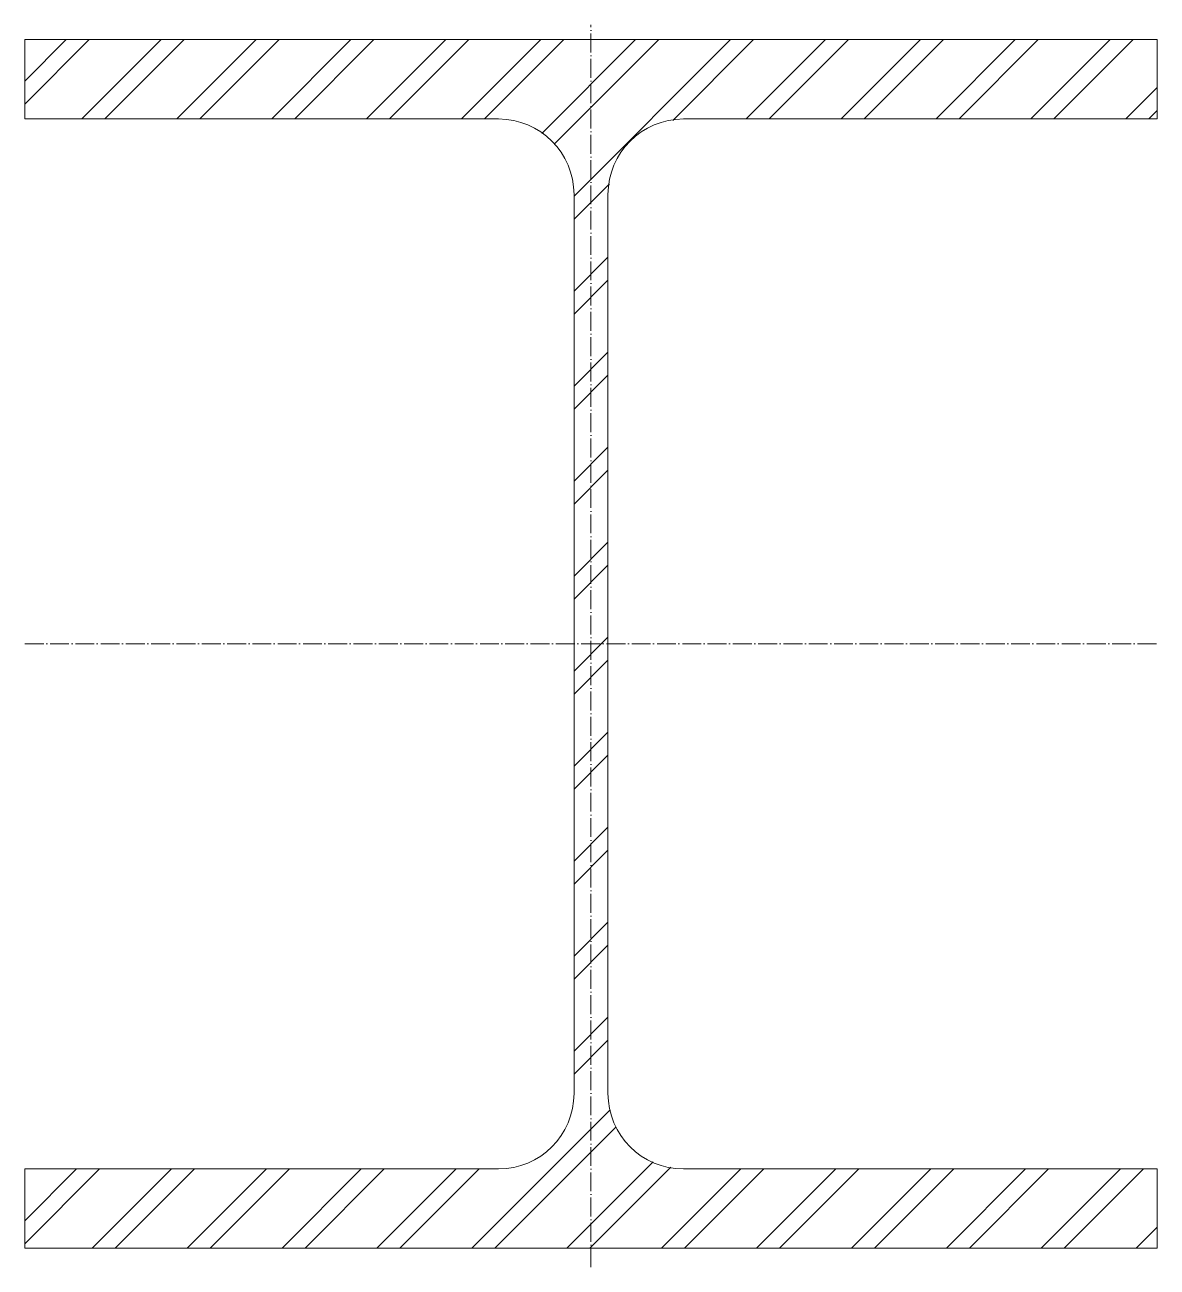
# Model space of a CAD drawing. Header units: metres. Extents: x -150 to 150, y -165 to 164.
import ezdxf

# ---------------------------------------------------------------- set-up
doc = ezdxf.new("R2010")
doc.units = ezdxf.units.M
doc.linetypes.add('MV_hartlijn_staal', pattern=[6.6, 5, -0.8, 0, -0.8])
doc.layers.add('A-DETL-GENF', color=92, linetype='Continuous', lineweight=18)

# ---------------------------------------------------------------- blocks, each defined once
blk = doc.blocks.new('28 Staalprofielen DIN_DIE_DILl 2d - DIL32-4447716-00_0 Basismaterialen')
at = {"layer": 'A-DETL-GENF', "lineweight": 13}
h = blk.add_hatch(dxfattribs=at)
h.set_pattern_fill('FP_468', color=256, style=0, pattern_type=2)
h.set_pattern_definition([(225, (76.778, 2054.414), (12.57236, -12.57236), []), (225, (76.778, 2035.364), (12.57236, -12.57236), [])])
h.paths.add_polyline_path([(-150, 160), (-150, 139), (-24.5, 139), (-19.32, 138.32), (-14.5, 136.32), (-10.36, 133.14), (-7.18, 129), (-5.18, 124.18), (-4.5, 119), (-4.5, -119), (-5.18, -124.18), (-7.18, -129), (-10.36, -133.14), (-14.5, -136.32), (-19.32, -138.32), (-24.5, -139), (-150, -139), (-150, -160), (150, -160), (150, -139), (24.5, -139), (19.32, -138.32), (14.5, -136.32), (10.36, -133.14), (7.18, -129), (5.18, -124.18), (4.5, -119), (4.5, 119), (5.18, 124.18), (7.18, 129), (10.36, 133.14), (14.5, 136.32), (19.32, 138.32), (24.5, 139), (150, 139), (150, 160), (-92.23, 160)])
at = {"layer": 'A-DETL-GENF', "linetype": 'MV_hartlijn_staal', "lineweight": 13}
for p, q in [((0, -165), (0, 163.92)), ((-150, 0), (150, 0))]:
    blk.add_line(p, q, dxfattribs=at)
at = {"layer": 'A-DETL-GENF'}
for p, q in [((150, 160), (-150, 160)), ((-150, 160), (-150, 139)), ((150, 160), (-150, 160)), ((-150, 160), (-150, 139)), ((150, 139), (150, 160)), ((150, 160), (150, 139)), ((-150, 139), (-24.5, 139)), ((-150, 139), (-24.5, 139)), ((24.5, 139), (150, 139)), ((150, 139), (24.5, 139)), ((-4.5, 119), (-4.5, -119)), ((-4.5, -119), (-4.5, 119)), ((4.5, -119), (4.5, 119)), ((4.5, -119), (4.5, 119)), ((-24.5, -139), (-150, -139)), ((-150, -139), (-150, -160)), ((-150, -160), (-150, -139)), ((-150, -139), (-24.5, -139)), ((150, -139), (24.5, -139)), ((150, -139), (24.5, -139)), ((150, -160), (150, -139)), ((150, -160), (150, -139)), ((-150, -160), (150, -160)), ((150, -160), (-150, -160))]:
    blk.add_line(p, q, dxfattribs=at)
for centre, start, end in [((-24.5, 119), 360, 90), ((-24.5, 119), 360, 90), ((24.5, 119), 90, 180), ((24.5, 119), 90, 180), ((-24.5, -119), 270, 360), ((-24.5, -119), 270, 0), ((24.5, -119), 180, 270), ((24.5, -119), 180, 270)]:
    blk.add_arc(centre, 20, start, end, dxfattribs=at)

msp = doc.modelspace()

# ---------------------------------------------------------------- block references
msp.add_blockref('28 Staalprofielen DIN_DIE_DILl 2d - DIL32-4447716-00_0 Basismaterialen', (0, 0))

doc.saveas('drawing.dxf')
